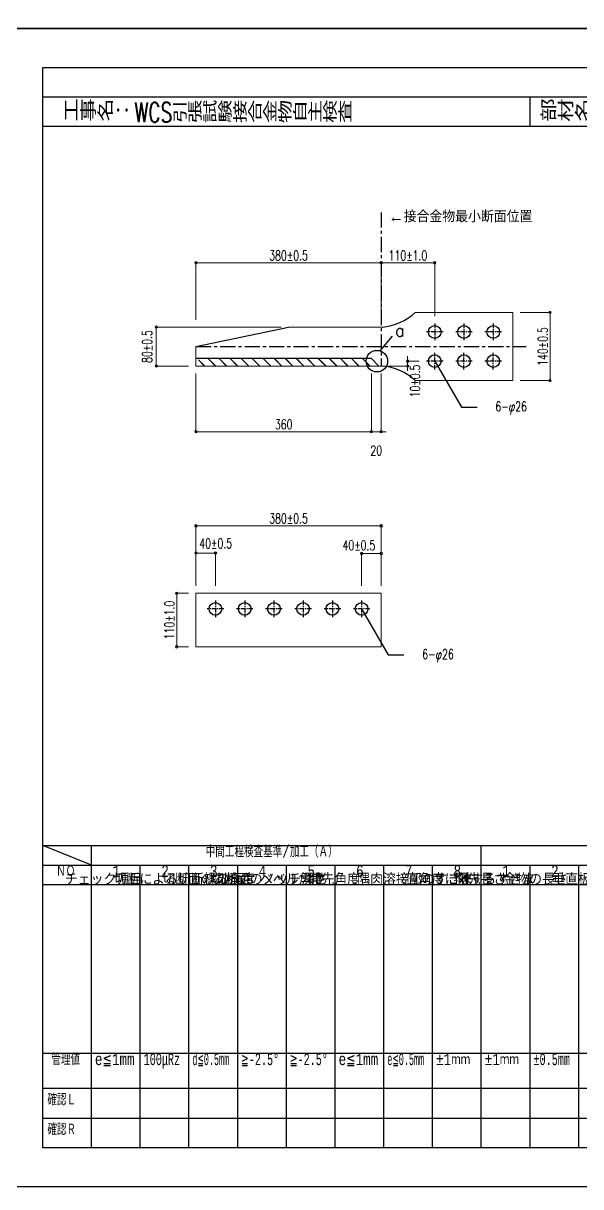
# Model space of a CAD drawing. Header units: millimetres. Extents: x 0 to 29624, y 0 to 14691.
# Drawn here: x 11229 to 12373, y 0 to 2387 of the extents above; entities that cross this region are included whole.
import ezdxf
from ezdxf.enums import TextEntityAlignment as Align

# ---------------------------------------------------------------- set-up
doc = ezdxf.new("R2010")
doc.units = ezdxf.units.MM
doc.header["$LTSCALE"] = 5
doc.linetypes.add('CENTER1', pattern=[10, 6.25, -1.25, 1.25, -1.25])
doc.linetypes.add('JIS_08_50', pattern=[53, 50, -1.125, 0.75, -1.125])
doc.layers.get('0').update_dxf_attribs({"color": 255})
doc.layers.get('DEFPOINTS').update_dxf_attribs({"color": 255})
for name, color, linetype in [('CENTER', 2, 'JIS_08_50'), ('LAYER6', 7, 'Continuous'), ('寸法', 4, 'Continuous'), ('文字', 7, 'Continuous'), ('溶接', 241, 'Continuous'), ('金物', 142, 'Continuous')]:
    doc.layers.add(name, color=color, linetype=linetype)
doc.styles.add('DLSTANDARD1', font='monotxt.shx', dxfattribs={"width": 0.6, "bigfont": 'extfont'})
doc.styles.add('KANJI', font='simplex.shx', dxfattribs={"width": 0.7, "bigfont": 'extfont2.shx'})
doc.styles.get("Standard").update_dxf_attribs({"font": 'simplex.shx', "width": 0.7, "height": 2.5, "bigfont": '@extfont2.shx'})
doc.styles.add('SUNPOU', font='simplex.shx', dxfattribs={"width": 0.7, "bigfont": 'extfont2.shx'})
doc.styles.add('TATEGAKI', font='txt', dxfattribs={"bigfont": 'bigfont.shx'})
doc.dimstyles.new('一般寸法-小さめ', dxfattribs={"dimscale": 10, "dimtxt": 2, "dimasz": 0.5, "dimexe": 0.125, "dimexo": 1.5, "dimgap": 0.5, "dimtad": 1, "dimtxsty": 'KANJI', "dimblk": 'ORIGIN', "dimcen": 0, "dimclrd": 256, "dimclre": 256, "dimclrt": 256, "dimadec": 0, "dimazin": 0, "dimtfac": 1, "dimtmove": 2, "dimatfit": 2, "dimfxl": 0, "dimtolj": 2, "dimlwd": 5, "dimlwe": 5, "dimarcsym": 0})

# ---------------------------------------------------------------- blocks, each defined once
blk = doc.blocks.new('_Origin')
at = {"color": 0, "linetype": 'ByBlock', "lineweight": -2}
blk.add_line((0, 0), (-1, 0), dxfattribs=at)
blk.add_circle((0, 0), 0.5, dxfattribs=at)
blk = doc.blocks.new('*D600')
at = {"layer": 'DEFPOINTS', "color": 0, "linetype": 'Continuous', "transparency": 16777216}
for p in [(11583.6, 1683.7), (11943.6, 1683.7), (11943.6, 1549)]:
    blk.add_point(p, dxfattribs=at)
at = {"layer": '寸法', "linetype": 'Continuous', "lineweight": 5, "transparency": 16777216}
for p, q in [((11583.6, 1668.7), (11583.6, 1547.8)), ((11943.6, 1668.7), (11943.6, 1547.8)), ((11588.6, 1549), (11938.6, 1549))]:
    blk.add_line(p, q, dxfattribs=at)
at = {"layer": '寸法', "linetype": 'Continuous', "lineweight": 5, "transparency": 16777216, "xscale": 5, "yscale": 5, "zscale": 5, "rotation": 180}
blk.add_blockref('_Origin', (11583.6, 1549), dxfattribs=at)
at = {"layer": '寸法', "linetype": 'Continuous', "lineweight": 5, "transparency": 16777216, "xscale": 5, "yscale": 5, "zscale": 5}
blk.add_blockref('_Origin', (11943.6, 1549), dxfattribs=at)
at = {"layer": '寸法', "linetype": 'Continuous', "transparency": 16777216, "insert": (11763.6, 1564), "char_height": 20, "attachment_point": 5, "style": 'KANJI'}
blk.add_mtext('\\A2;360', dxfattribs=at)
blk = doc.blocks.new('*D601')
at = {"layer": 'DEFPOINTS', "color": 0, "linetype": 'Continuous', "transparency": 16777216}
for p in [(11943.6, 1683.7), (11963.6, 1683.7), (11963.6, 1549)]:
    blk.add_point(p, dxfattribs=at)
at = {"layer": '寸法', "linetype": 'Continuous', "lineweight": 5, "transparency": 16777216}
for p, q in [((11943.6, 1668.7), (11943.6, 1547.8)), ((11963.6, 1668.7), (11963.6, 1547.8)), ((11938.6, 1549), (11933.6, 1549)), ((11943.6, 1549), (11963.6, 1549)), ((11968.6, 1549), (11973.6, 1549))]:
    blk.add_line(p, q, dxfattribs=at)
at = {"layer": '寸法', "linetype": 'Continuous', "lineweight": 5, "transparency": 16777216, "xscale": 5, "yscale": 5, "zscale": 5}
blk.add_blockref('_Origin', (11943.6, 1549), dxfattribs=at)
at = {"layer": '寸法', "linetype": 'Continuous', "lineweight": 5, "transparency": 16777216, "xscale": 5, "yscale": 5, "zscale": 5, "rotation": 180}
blk.add_blockref('_Origin', (11963.6, 1549), dxfattribs=at)
at = {"layer": '寸法', "linetype": 'Continuous', "transparency": 16777216, "insert": (11953.6, 1510.3), "char_height": 20, "attachment_point": 5, "style": 'KANJI'}
blk.add_mtext('\\A2;20', dxfattribs=at)
blk = doc.blocks.new('*D616')
at = {"layer": 'DEFPOINTS', "color": 0, "transparency": 16777216}
for p in [(11963.6, 1683.7), (12018, 1693.7), (12056.6, 1693.7)]:
    blk.add_point(p, dxfattribs=at)
at = {"layer": '寸法', "lineweight": 5, "transparency": 16777216}
for p, q in [((12018, 1698.7), (12018, 1703.7)), ((11978.6, 1683.7), (12019.3, 1683.7)), ((12041.6, 1693.7), (12016.8, 1693.7)), ((12018, 1683.7), (12018, 1693.7)), ((12018, 1678.7), (12018, 1673.7))]:
    blk.add_line(p, q, dxfattribs=at)
at = {"layer": '寸法', "lineweight": 5, "transparency": 16777216, "xscale": 5, "yscale": 5, "zscale": 5}
for p, rotation in [((12018, 1693.7), 270), ((12018, 1683.7), 90)]:
    blk.add_blockref('_Origin', p, dxfattribs=dict(at, rotation=rotation))
at = {"layer": '寸法', "transparency": 16777216, "insert": (12033.3, 1653), "char_height": 20, "attachment_point": 5, "rotation": 90, "style": 'KANJI'}
blk.add_mtext('\\A2;10±0.5', dxfattribs=at)
blk = doc.blocks.new('*D623')
at = {"layer": 'DEFPOINTS', "color": 0, "ltscale": 4, "transparency": 16777216}
for p in [(12233.6, 1793.7), (12310.3, 1793.7), (12233.6, 1653.7)]:
    blk.add_point(p, dxfattribs=at)
at = {"layer": '寸法', "lineweight": 5, "ltscale": 4, "transparency": 16777216}
for p, q in [((12248.6, 1793.7), (12311.5, 1793.7)), ((12310.3, 1658.7), (12310.3, 1788.7)), ((12248.6, 1653.7), (12311.5, 1653.7))]:
    blk.add_line(p, q, dxfattribs=at)
at = {"layer": '寸法', "lineweight": 5, "ltscale": 4, "transparency": 16777216, "xscale": 5, "yscale": 5, "zscale": 5}
for p, rotation in [((12310.3, 1793.7), 90), ((12310.3, 1653.7), 270)]:
    blk.add_blockref('_Origin', p, dxfattribs=dict(at, rotation=rotation))
at = {"layer": '寸法', "ltscale": 4, "transparency": 16777216, "insert": (12295.3, 1723.7), "char_height": 20, "attachment_point": 5, "rotation": 90, "style": 'KANJI'}
blk.add_mtext('\\A2;140±0.5', dxfattribs=at)
blk = doc.blocks.new('*D628')
at = {"layer": 'DEFPOINTS', "color": 0, "ltscale": 4, "transparency": 16777216}
for p in [(11502.2, 1763.7), (11773.6, 1763.7), (11583.6, 1683.7)]:
    blk.add_point(p, dxfattribs=at)
at = {"layer": '寸法', "lineweight": 5, "ltscale": 4, "transparency": 16777216}
for p, q in [((11758.6, 1763.7), (11501, 1763.7)), ((11502.2, 1688.7), (11502.2, 1758.7)), ((11568.6, 1683.7), (11501, 1683.7))]:
    blk.add_line(p, q, dxfattribs=at)
at = {"layer": '寸法', "lineweight": 5, "ltscale": 4, "transparency": 16777216, "xscale": 5, "yscale": 5, "zscale": 5}
for p, rotation in [((11502.2, 1763.7), 90), ((11502.2, 1683.7), 270)]:
    blk.add_blockref('_Origin', p, dxfattribs=dict(at, rotation=rotation))
at = {"layer": '寸法', "ltscale": 4, "transparency": 16777216, "insert": (11483.5, 1723.7), "char_height": 20, "attachment_point": 5, "rotation": 90, "style": 'KANJI'}
blk.add_mtext('\\A2;80±0.5', dxfattribs=at)
blk = doc.blocks.new('*D636')
at = {"layer": 'DEFPOINTS', "color": 0, "transparency": 16777216}
for p in [(11963.6, 1895.5), (11583.6, 1763.7), (11963.6, 1763.7)]:
    blk.add_point(p, dxfattribs=at)
at = {"layer": '寸法', "lineweight": 5, "transparency": 16777216}
for p, q in [((11583.6, 1778.7), (11583.6, 1896.8)), ((11588.6, 1895.5), (11958.6, 1895.5)), ((11963.6, 1778.7), (11963.6, 1896.8))]:
    blk.add_line(p, q, dxfattribs=at)
at = {"layer": '寸法', "lineweight": 5, "transparency": 16777216, "xscale": 5, "yscale": 5, "zscale": 5, "rotation": 180}
blk.add_blockref('_Origin', (11583.6, 1895.5), dxfattribs=at)
at = {"layer": '寸法', "lineweight": 5, "transparency": 16777216, "xscale": 5, "yscale": 5, "zscale": 5}
blk.add_blockref('_Origin', (11963.6, 1895.5), dxfattribs=at)
at = {"layer": '寸法', "transparency": 16777216, "insert": (11773.6, 1910.5), "char_height": 20, "attachment_point": 5, "style": 'KANJI'}
blk.add_mtext('\\A2;380±0.5', dxfattribs=at)
blk = doc.blocks.new('*D637')
at = {"layer": 'DEFPOINTS', "color": 0, "transparency": 16777216}
for p in [(11963.6, 1895.5), (12073.6, 1770.7), (11963.6, 1763.7)]:
    blk.add_point(p, dxfattribs=at)
at = {"layer": '寸法', "lineweight": 5, "transparency": 16777216}
for p, q in [((11963.6, 1778.7), (11963.6, 1896.8)), ((12068.6, 1895.5), (11968.6, 1895.5)), ((12073.6, 1785.7), (12073.6, 1896.8))]:
    blk.add_line(p, q, dxfattribs=at)
at = {"layer": '寸法', "lineweight": 5, "transparency": 16777216, "xscale": 5, "yscale": 5, "zscale": 5, "rotation": 180}
blk.add_blockref('_Origin', (11963.6, 1895.5), dxfattribs=at)
at = {"layer": '寸法', "lineweight": 5, "transparency": 16777216, "xscale": 5, "yscale": 5, "zscale": 5}
blk.add_blockref('_Origin', (12073.6, 1895.5), dxfattribs=at)
at = {"layer": '寸法', "transparency": 16777216, "insert": (12018.6, 1910.5), "char_height": 20, "attachment_point": 5, "style": 'KANJI'}
blk.add_mtext('\\A2;110±1.0', dxfattribs=at)
blk = doc.blocks.new('*D650')
at = {"layer": 'DEFPOINTS', "color": 0, "ltscale": 4, "transparency": 16777216}
for p in [(11623.6, 1300.1), (11583.6, 1217.6), (11623.6, 1217.6)]:
    blk.add_point(p, dxfattribs=at)
at = {"layer": '寸法', "lineweight": 5, "ltscale": 4, "transparency": 16777216}
for p, q in [((11583.6, 1232.6), (11583.6, 1301.4)), ((11588.6, 1300.1), (11618.6, 1300.1)), ((11623.6, 1232.6), (11623.6, 1301.4))]:
    blk.add_line(p, q, dxfattribs=at)
at = {"layer": '寸法', "lineweight": 5, "ltscale": 4, "transparency": 16777216, "xscale": 5, "yscale": 5, "zscale": 5, "rotation": 180}
blk.add_blockref('_Origin', (11583.6, 1300.1), dxfattribs=at)
at = {"layer": '寸法', "lineweight": 5, "ltscale": 4, "transparency": 16777216, "xscale": 5, "yscale": 5, "zscale": 5}
blk.add_blockref('_Origin', (11623.6, 1300.1), dxfattribs=at)
at = {"layer": '寸法', "ltscale": 4, "transparency": 16777216, "insert": (11624.1, 1319.7), "char_height": 20, "attachment_point": 5, "style": 'KANJI'}
blk.add_mtext('\\A2;40±0.5', dxfattribs=at)
blk = doc.blocks.new('*D651')
at = {"layer": 'DEFPOINTS', "color": 0, "ltscale": 4, "transparency": 16777216}
for p in [(11963.6, 1299.1), (11923.6, 1217.6), (11963.6, 1217.6)]:
    blk.add_point(p, dxfattribs=at)
at = {"layer": '寸法', "lineweight": 5, "ltscale": 4, "transparency": 16777216}
for p, q in [((11923.6, 1232.6), (11923.6, 1300.3)), ((11928.6, 1299.1), (11958.6, 1299.1)), ((11963.6, 1232.6), (11963.6, 1300.3))]:
    blk.add_line(p, q, dxfattribs=at)
at = {"layer": '寸法', "lineweight": 5, "ltscale": 4, "transparency": 16777216, "xscale": 5, "yscale": 5, "zscale": 5, "rotation": 180}
blk.add_blockref('_Origin', (11923.6, 1299.1), dxfattribs=at)
at = {"layer": '寸法', "lineweight": 5, "ltscale": 4, "transparency": 16777216, "xscale": 5, "yscale": 5, "zscale": 5}
blk.add_blockref('_Origin', (11963.6, 1299.1), dxfattribs=at)
at = {"layer": '寸法', "ltscale": 4, "transparency": 16777216, "insert": (11917.9, 1316), "char_height": 20, "attachment_point": 5, "style": 'KANJI'}
blk.add_mtext('\\A2;40±0.5', dxfattribs=at)
blk = doc.blocks.new('*D652')
at = {"layer": 'DEFPOINTS', "color": 0, "ltscale": 4, "transparency": 16777216}
for p in [(11963.6, 1355.9), (11583.6, 1250.6), (11963.6, 1217.6)]:
    blk.add_point(p, dxfattribs=at)
at = {"layer": '寸法', "lineweight": 5, "ltscale": 4, "transparency": 16777216}
for p, q in [((11583.6, 1265.6), (11583.6, 1357.1)), ((11588.6, 1355.9), (11958.6, 1355.9)), ((11963.6, 1232.6), (11963.6, 1357.1))]:
    blk.add_line(p, q, dxfattribs=at)
at = {"layer": '寸法', "lineweight": 5, "ltscale": 4, "transparency": 16777216, "xscale": 5, "yscale": 5, "zscale": 5, "rotation": 180}
blk.add_blockref('_Origin', (11583.6, 1355.9), dxfattribs=at)
at = {"layer": '寸法', "lineweight": 5, "ltscale": 4, "transparency": 16777216, "xscale": 5, "yscale": 5, "zscale": 5}
blk.add_blockref('_Origin', (11963.6, 1355.9), dxfattribs=at)
at = {"layer": '寸法', "ltscale": 4, "transparency": 16777216, "insert": (11773.6, 1370.9), "char_height": 20, "attachment_point": 5, "style": 'KANJI'}
blk.add_mtext('\\A2;380±0.5', dxfattribs=at)
blk = doc.blocks.new('*D665')
at = {"layer": 'DEFPOINTS', "color": 0, "ltscale": 4, "transparency": 16777216}
for p in [(11583.6, 1217.6), (11544.2, 1107.6), (11583.6, 1107.6)]:
    blk.add_point(p, dxfattribs=at)
at = {"layer": '寸法', "lineweight": 5, "ltscale": 4, "transparency": 16777216}
for p, q in [((11568.6, 1217.6), (11542.9, 1217.6)), ((11544.2, 1212.6), (11544.2, 1112.6)), ((11568.6, 1107.6), (11542.9, 1107.6))]:
    blk.add_line(p, q, dxfattribs=at)
at = {"layer": '寸法', "lineweight": 5, "ltscale": 4, "transparency": 16777216, "xscale": 5, "yscale": 5, "zscale": 5}
for p, rotation in [((11544.2, 1217.6), 90), ((11544.2, 1107.6), 270)]:
    blk.add_blockref('_Origin', p, dxfattribs=dict(at, rotation=rotation))
at = {"layer": '寸法', "ltscale": 4, "transparency": 16777216, "insert": (11529.2, 1162.6), "char_height": 20, "attachment_point": 5, "rotation": 90, "style": 'KANJI'}
blk.add_mtext('\\A2;110±1.0', dxfattribs=at)

msp = doc.modelspace()

# ---------------------------------------------------------------- hatches: boundary and pattern name
at = {"layer": '溶接', "ltscale": 6}
h = msp.add_hatch(dxfattribs=at)
h.set_pattern_fill('JIS_LC_20', color=256, scale=0.8, angle=90)
h.set_pattern_definition([(135, (9679.567, -1395.273), (-11.31371, -11.31371), []), (135, (9679.567, -1394.953), (-11.31371, -11.31371), [])])
h.paths.add_polyline_path([(11767.567, 1683.727), (11588.567, 1683.727), (11588.567, 1699.227), (11767.567, 1699.227)])
h.paths.add_polyline_path([(11943.567, 1683.727), (11767.567, 1683.727), (11767.567, 1699.227), (11943.567, 1699.227)])
h.paths.add_polyline_path([(11941.567, 1683.727), (11943.567, 1689.727)], flags=17)

# ---------------------------------------------------------------- linework, layer by layer
at = {"linetype": 'Continuous', "lineweight": -3}
for p, q in [((11269.183, 2236), (14473.183, 2236)), ((12269.183, 2176), (12269.183, 2236)), ((11269.183, 2176), (14473.183, 2176)), ((11269.183, 700), (14473.183, 700)), ((11269.183, 660), (14473.183, 660)), ((11269.183, 620), (14169.183, 620)), ((11269.183, 273.709), (14169.183, 273.709)), ((11269.183, 201.936), (14169.183, 201.936)), ((11269.183, 140.968), (14169.183, 140.968))]:
    msp.add_line(p, q, dxfattribs=at)
for points in [[(11189.183, 4752), (14553.183, 4752), (14553.183, 2376), (11189.183, 2376)], [(11189.183, 2376), (14553.183, 2376), (14553.183, 0), (11189.183, 0)], [(11269.183, 2296), (14473.183, 2296), (14473.183, 80), (11269.183, 80)]]:
    msp.add_lwpolyline(points, close=True, dxfattribs=at)
at = {"layer": 'CENTER', "linetype": 'CENTER1'}
for p, q in [((11963.567, 1998.887), (11963.567, 1683.727)), ((11583.567, 1723.727), (12261.221, 1723.727))]:
    msp.add_line(p, q, dxfattribs=at)
at = {"layer": '寸法', "linetype": 'CENTER1', "ltscale": 0.3}
for p, q in [((12073.567, 1770.727), (12073.567, 1736.727)), ((12133.567, 1770.727), (12133.567, 1736.727)), ((12193.567, 1770.727), (12193.567, 1736.727)), ((12090.567, 1753.727), (12056.567, 1753.727)), ((12150.567, 1753.727), (12116.567, 1753.727)), ((12210.567, 1753.727), (12176.567, 1753.727)), ((12073.567, 1676.727), (12073.567, 1710.727)), ((12133.567, 1676.727), (12133.567, 1710.727)), ((12193.567, 1676.727), (12193.567, 1710.727)), ((12090.567, 1693.727), (12056.567, 1693.727)), ((12150.567, 1693.727), (12116.567, 1693.727)), ((12210.567, 1693.727), (12176.567, 1693.727)), ((11623.567, 1202.585), (11623.567, 1168.585)), ((11683.567, 1202.585), (11683.567, 1168.585)), ((11743.567, 1202.585), (11743.567, 1168.585)), ((11803.567, 1202.585), (11803.567, 1168.585)), ((11863.567, 1202.585), (11863.567, 1168.585)), ((11923.567, 1202.585), (11923.567, 1168.585)), ((11640.567, 1185.585), (11606.567, 1185.585)), ((11700.567, 1185.585), (11666.567, 1185.585)), ((11760.567, 1185.585), (11726.567, 1185.585)), ((11820.567, 1185.585), (11786.567, 1185.585)), ((11880.567, 1185.585), (11846.567, 1185.585)), ((11940.567, 1185.585), (11906.567, 1185.585))]:
    msp.add_line(p, q, dxfattribs=at)
at = {"layer": '寸法', "ltscale": 4}
msp.add_line((11961.916, 1714.616), (11986.953, 1745.003), dxfattribs=at)
at = {"layer": '寸法'}
for p, q in [((12073.567, 1693.727), (12128.211, 1599.081)), ((12128.211, 1599.081), (12160.358, 1599.081)), ((11923.567, 1185.585), (11978.211, 1090.939)), ((11978.211, 1090.939), (12010.358, 1090.939))]:
    msp.add_line(p, q, dxfattribs=at)
at = {"layer": '寸法', "linetype": 'Continuous'}
for p, q in [((11369.183, 660), (11269.183, 700)), ((11369.183, 80), (11369.183, 700)), ((12169.183, 80), (12169.183, 700)), ((11469.183, 80), (11469.183, 660)), ((11569.183, 80), (11569.183, 660)), ((11669.183, 80), (11669.183, 660)), ((11769.183, 80), (11769.183, 660)), ((11869.183, 80), (11869.183, 660)), ((11969.183, 80), (11969.183, 660)), ((12069.183, 80), (12069.183, 660)), ((12269.183, 80), (12269.183, 660)), ((12369.183, 80), (12369.183, 660))]:
    msp.add_line(p, q, dxfattribs=at)
msp.add_circle((11954.91, 1693.719), 22.04, dxfattribs=at)
at = {"layer": '溶接'}
msp.add_line((11943.567, 1699.227), (11583.567, 1699.227), dxfattribs=at)
at = {"layer": '溶接', "linetype": 'Continuous'}
msp.add_line((11943.567, 1699.227), (11959.067, 1683.727), dxfattribs=at)
at = {"layer": '金物', "lineweight": 18}
for p, q in [((12233.567, 1793.727), (12033.567, 1793.727)), ((12233.567, 1653.727), (12233.567, 1793.727)), ((11965.567, 1763.727), (11773.567, 1763.727)), ((11583.567, 1723.727), (11583.567, 1683.727)), ((11965.567, 1683.727), (11583.567, 1683.727)), ((12233.567, 1653.727), (12033.567, 1653.727)), ((11583.567, 1107.585), (11583.567, 1217.585)), ((11583.567, 1217.585), (11963.567, 1217.585)), ((11963.567, 1217.585), (11963.567, 1107.585)), ((11963.567, 1107.585), (11583.567, 1107.585))]:
    msp.add_line(p, q, dxfattribs=at)
at = {"layer": '金物'}
msp.add_line((11583.567, 1723.727), (11773.567, 1763.727), dxfattribs=at)
at = {"layer": '金物', "ltscale": 2.5}
for centre in [(12073.567, 1753.727), (12133.567, 1753.727), (12193.567, 1753.727), (12073.567, 1693.727), (12133.567, 1693.727), (12193.567, 1693.727), (11623.567, 1185.585), (11683.567, 1185.585), (11743.567, 1185.585), (11803.567, 1185.585), (11863.567, 1185.585), (11923.567, 1185.585)]:
    msp.add_circle(centre, 13, dxfattribs=at)
at = {"layer": '金物', "ltscale": 2}
for centre, start, end in [((11957.777, 1873.451), 274.060941, 313.550946), ((11957.777, 1574.003), 46.449054, 85.939059)]:
    msp.add_arc(centre, 110, start, end, dxfattribs=at)

# ---------------------------------------------------------------- texts
at = {"layer": 'LAYER6', "color": 0, "linetype": 'Continuous', "lineweight": -3, "width": 0.8}
for s, p in [('工事名：', (11309.191, 2186.926)), ('部材名：', (12289.017, 2186.926))]:
    msp.add_text(s, height=40, dxfattribs=at).set_placement(p)
at = {"layer": 'LAYER6', "color": 0, "linetype": 'Continuous', "lineweight": -3, "insert": (11457.04, 2224.098), "char_height": 40, "width": 924.29947, "attachment_point": 1}
msp.add_mtext('WCS引張試験接合金物自主検査', dxfattribs=at)
at = {"layer": '寸法', "ltscale": 4, "style": 'SUNPOU'}
for s, p in [('←接合金物最小断面位置', (12273.967, 1990.595)), ('a', (12011.697, 1756.503))]:
    msp.add_text(s, height=24, dxfattribs=at).set_placement(p, align=Align.MIDDLE_RIGHT)
at = {"layer": '寸法', "char_height": 20, "width": 98.97993, "attachment_point": 3}
for insert in [(12262.745, 1610.805), (12112.745, 1102.662)]:
    msp.add_mtext('6-φ26', dxfattribs=dict(at, insert=insert))
at = {"layer": '文字', "color": 0, "linetype": 'Continuous', "ltscale": 6, "style": 'DLSTANDARD1'}
for s, width, p in [('中間工程検査基準/加工（Ａ）', 0.74375, (11603.63, 668.574)), ('ＮＯ', 0.74375, (11296.646, 628.574)), ('1', 0.74375, (11412.39, 628.574)), ('2', 0.74375, (11512.39, 628.574)), ('3', 0.74375, (11612.39, 628.574)), ('4', 0.74375, (11712.39, 628.574)), ('5', 0.74375, (11812.39, 628.574)), ('6', 0.74375, (11912.39, 628.574)), ('7', 0.74375, (12012.39, 628.574)), ('1', 0.74375, (12212.39, 628.574)), ('2', 0.74375, (12312.39, 628.574)), ('管理値', 0.74375, (11286.831, 242.284)), ('e≦1mm', 0.74375, (11376.277, 242.284)), ('100μRz', 0.6, (11476.277, 242.284)), ('d≦0.5mm', 0.5, (11576.277, 242.284)), ('≧-2.5°', 0.6, (11676.277, 242.284)), ('≧-2.5°', 0.6, (11776.277, 242.284)), ('e≦1mm', 0.74375, (11876.277, 242.284)), ('e≦0.5mm', 0.5, (11976.277, 242.284)), ('±1ｍｍ', 0.74375, (12176.277, 242.284)), ('±0.5mm', 0.6, (12276.277, 242.284)), ('確認Ｌ', 0.74375, (11278.705, 159.593)), ('確認Ｒ', 0.74375, (11278.705, 98.625))]:
    msp.add_text(s, height=24, dxfattribs=dict(at, width=width)).set_placement(p, align=Align.BOTTOM_LEFT)
at = {"layer": '文字', "color": 0, "linetype": 'Continuous', "ltscale": 6, "style": 'TATEGAKI'}
for s, p in [('切断による切断縁の角度', (11414.659, 611.673)), ('切断面のあらさ', (11514.659, 611.673)), ('切断面のノッチ深さ', (11614.659, 611.673)), ('ベベル角度', (11714.659, 611.673)), ('開先角度', (11814.659, 611.673)), ('隅肉溶接部のすきま', (11914.659, 611.673)), ('直角度に対するすきま', (12014.659, 611.673)), ('金物の長さ', (12214.659, 611.673)), ('垂直板平面曲がり', (12314.659, 611.673)), ('チェック項目', (11314.659, 611.673))]:
    msp.add_text(s, height=24, dxfattribs=at).set_placement(p, align=Align.BOTTOM_LEFT)
at = {"layer": '文字', "color": 1, "linetype": 'Continuous', "ltscale": 6, "style": 'DLSTANDARD1', "width": 0.74375}
for s, p in [('8', (12112.39, 628.574)), ('±1ｍｍ', (12076.277, 242.284))]:
    msp.add_text(s, height=24, dxfattribs=at).set_placement(p, align=Align.BOTTOM_LEFT)
at = {"layer": '文字', "color": 1, "linetype": 'Continuous', "ltscale": 6, "style": 'TATEGAKI'}
msp.add_text('開先長さ', height=24, dxfattribs=at).set_placement((12114.659, 611.673), align=Align.BOTTOM_LEFT)

# ---------------------------------------------------------------- dimensions: what is measured, and where the dimension line sits
at = {"layer": '寸法'}
for p1, text, picture, middle in [((11583.567, 1763.727), '380±0.5', '*D636', (11773.567, 1910.522)), ((12073.567, 1770.727), '110±1.0', '*D637', (12018.567, 1910.522))]:
    dim = msp.add_linear_dim(base=(11963.567, 1895.522), p1=p1, p2=(11963.567, 1763.727), text=text, dimstyle='一般寸法-小さめ', dxfattribs=at)
    dim.commit()
    dim.dimension.update_dxf_attribs({"geometry": picture, "text_midpoint": middle})
at = {"layer": '寸法', "ltscale": 4}
for base, p1, p2, angle, text, picture, middle in [((12310.29, 1793.727), (12233.567, 1653.727), (12233.567, 1793.727), 90, '140±0.5', '*D623', (12295.29, 1723.727)), ((11502.202, 1763.727), (11583.567, 1683.727), (11773.567, 1763.727), 90, '80±0.5', '*D628', (11483.452, 1723.727)), ((11544.187, 1107.585), (11583.567, 1217.585), (11583.567, 1107.585), 270, '110±1.0', '*D665', (11529.187, 1162.585))]:
    dim = msp.add_linear_dim(base=base, p1=p1, p2=p2, angle=angle, text=text, dimstyle='一般寸法-小さめ', dxfattribs=at)
    dim.commit()
    dim.dimension.update_dxf_attribs({"geometry": picture, "text_midpoint": middle})
at = {"layer": '寸法'}
dim = msp.add_linear_dim(base=(12018.012, 1693.727), p1=(11963.567, 1683.727), p2=(12056.567, 1693.727), angle=90, text='10±0.5', dimstyle='一般寸法-小さめ', dxfattribs=at)
dim.commit()
dim.dimension.update_dxf_attribs({"geometry": '*D616', "text_midpoint": (12033.315, 1652.956), "dimtype": 160})
at = {"layer": '寸法', "linetype": 'Continuous'}
for base, p1, p2, picture, middle in [((11943.567, 1549.042), (11583.567, 1683.727), (11943.567, 1683.727), '*D600', (11763.567, 1564.042)), ((11963.567, 1549.042), (11943.567, 1683.727), (11963.567, 1683.727), '*D601', (11953.567, 1510.292))]:
    dim = msp.add_linear_dim(base=base, p1=p1, p2=p2, dimstyle='一般寸法-小さめ', dxfattribs=at)
    dim.commit()
    dim.dimension.update_dxf_attribs({"geometry": picture, "text_midpoint": middle})
at = {"layer": '寸法', "ltscale": 4}
dim = msp.add_linear_dim(base=(11963.567, 1355.88), p1=(11583.567, 1250.63), p2=(11963.567, 1217.585), text='380±0.5', dimstyle='一般寸法-小さめ', dxfattribs=at)
dim.commit()
dim.dimension.update_dxf_attribs({"geometry": '*D652', "text_midpoint": (11773.567, 1370.88)})
for base, p1, p2, picture, middle in [((11623.567, 1300.133), (11583.567, 1217.585), (11623.567, 1217.585), '*D650', (11624.135, 1319.654)), ((11963.567, 1299.066), (11923.567, 1217.585), (11963.567, 1217.585), '*D651', (11917.948, 1315.96))]:
    dim = msp.add_linear_dim(base=base, p1=p1, p2=p2, text='40±0.5', dimstyle='一般寸法-小さめ', dxfattribs=at)
    dim.commit()
    dim.dimension.update_dxf_attribs({"geometry": picture, "text_midpoint": middle, "dimtype": 160})

doc.saveas('drawing.dxf')
